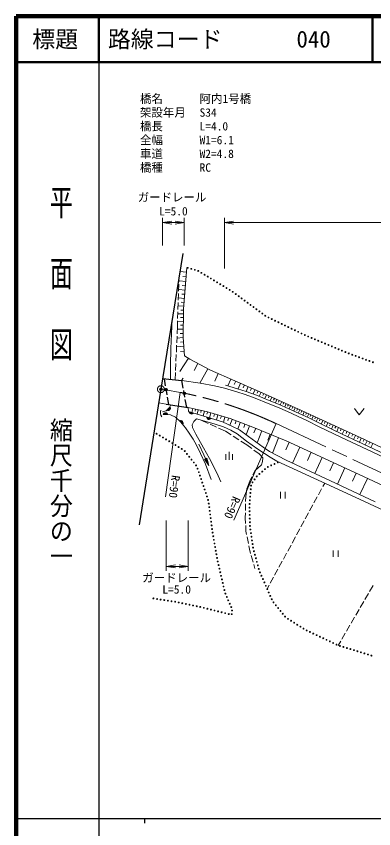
# Model space of a CAD drawing. Units: millimetres, scale not verified. Extents: x 40000 to 680000, y 20000 to 380000.
# Drawn here: x 40000 to 118009, y 202759 to 380000 of the extents above; entities that cross this region are included whole.
import ezdxf
from ezdxf.enums import TextEntityAlignment as Align

# ---------------------------------------------------------------- set-up
doc = ezdxf.new("R2010")
doc.units = ezdxf.units.MM
doc.header["$LTSCALE"] = 1000
doc.header["$PDMODE"] = 32
doc.header["$PDSIZE"] = 500
doc.linetypes.add('CHAIN', pattern=[18.5, 12, -1.5, 3.5, -1.5])
for name, color, linetype, lineweight in [('M-BMK', 2, 'CHAIN', 13), ('M-BMK-OTRS', 5, 'Continuous', 25), ('M-STR-HTXT', 7, 'Continuous', 13), ('M-STR-STR1', 1, 'Continuous', 25), ('M-TTL', 2, 'Continuous', 140), ('M-TTL-BAND', 7, 'Continuous', 25), ('M-TTL-LINE', 7, 'Continuous', 50), ('M-WORK', 1, 'Continuous', 13)]:
    doc.layers.add(name, color=color, linetype=linetype, lineweight=lineweight)
for name, color, linetype in [('M-BMK-HTXT', 7, 'Continuous'), ('M-OTRS', 6, 'Continuous'), ('M-TTL-TXT', 7, 'Continuous')]:
    doc.layers.add(name, color=color, linetype=linetype)
doc.styles.add('@ＭＳ ゴシック', font='')
doc.styles.add('ＭＳ ゴシック', font='')
doc.styles.get('@ＭＳ ゴシック').set_extended_font_data('@MS Gothic')
doc.styles.get('ＭＳ ゴシック').set_extended_font_data('MS Gothic')

# ---------------------------------------------------------------- blocks, each defined once
blk = doc.blocks.new('open_arrow')
at = {"color": 0, "linetype": 'Continuous', "lineweight": -2}
blk.add_lwpolyline([(7.5, 1.25), (0, 0), (7.5, -1.25)], dxfattribs=at)

msp = doc.modelspace()

# ---------------------------------------------------------------- linework, layer by layer
at = {"layer": 'M-BMK'}
for p, q in [((71561, 298642), (72669, 298536)), ((72669, 298536), (75792, 297947)), ((96696, 291131), (127123, 276949))]:
    msp.add_line(p, q, dxfattribs=at)
msp.add_circle((71561, 298642), 750, dxfattribs=at)
msp.add_arc((58554, 209614), 90000, 64.9252, 78.95772, dxfattribs=at)
at = {"layer": 'M-BMK-OTRS'}
for p, q in [((76331, 328260), (71561, 298642)), ((71561, 298642), (66791, 269023))]:
    msp.add_line(p, q, dxfattribs=at)
at = {"layer": 'M-OTRS'}
for p in [(71561, 298642), (72669, 298536), (76646, 297754)]:
    msp.add_point(p, dxfattribs=at)
at = {"layer": 'M-STR-HTXT'}
for p, q in [((71934, 330000), (71934, 336000)), ((71934, 335000), (76657, 335000)), ((76657, 330000), (76657, 336000)), ((85438, 325000), (85438, 336000)), ((85438, 335000), (215398, 335000)), ((75792, 297947), (72599, 275170)), ((96696, 291131), (87465, 270065)), ((72738, 270000), (72738, 259000)), ((77533, 270000), (77533, 259000)), ((72738, 260000), (77533, 260000))]:
    msp.add_line(p, q, dxfattribs=at)
at = {"layer": 'M-STR-STR1'}
for p, q in [((71934, 300955), (76140, 300553)), ((72242, 300925), (72521, 299361)), ((76140, 300553), (76414, 301088)), ((76445, 298867), (76140, 300553)), ((72609, 298869), (72873, 297392)), ((76801, 296898), (76534, 298375)), ((72961, 296900), (73240, 295335)), ((77195, 294720), (76890, 296406)), ((72738, 295413), (77533, 294667))]:
    msp.add_line(p, q, dxfattribs=at)
at = {"layer": 'M-TTL'}
for p, q in [((40000, 380000), (40000, 20000)), ((680000, 380000), (40000, 380000))]:
    msp.add_line(p, q, dxfattribs=at)
at = {"layer": 'M-TTL-BAND'}
for p, q in [((58000, 370000), (58000, 20000)), ((40000, 205000), (579000, 205000)), ((68000, 205000), (68000, 204000))]:
    msp.add_line(p, q, dxfattribs=at)
at = {"layer": 'M-TTL-LINE'}
for p, q in [((58000, 380000), (58000, 370000)), ((117750, 380000), (117750, 370000)), ((40000, 370000), (680000, 370000))]:
    msp.add_line(p, q, dxfattribs=at)
at = {"layer": 'M-WORK'}
for p, q in [((77234, 325181), (76474, 316082)), ((75489, 322047), (75531, 323294)), ((77151, 324184), (75708, 324305)), ((77066, 323174), (76345, 323234)), ((75422, 320048), (75472, 321547)), ((76982, 322164), (75615, 322278)), ((76902, 321207), (76219, 321264)), ((75354, 318049), (75405, 319548)), ((76822, 320251), (75528, 320359)), ((76746, 319345), (76099, 319399)), ((75287, 316050), (75337, 317549)), ((76671, 318438), (75445, 318541)), ((76599, 317580), (75986, 317631)), ((75219, 314051), (75270, 315550)), ((76527, 316722), (75366, 316819)), ((76472, 315909), (75889, 315914)), ((76474, 316082), (76414, 309908)), ((73738, 307522), (74021, 313913)), ((76464, 315093), (75288, 315105)), ((76456, 314270), (75868, 314275)), ((75097, 310744), (75160, 312304)), ((75160, 312304), (75202, 313551)), ((76448, 313446), (75213, 313458)), ((76440, 312581), (75822, 312587)), ((75017, 308746), (75077, 310245)), ((76431, 311717), (75137, 311729)), ((76423, 310810), (75775, 310817)), ((76414, 309904), (75059, 309802)), ((76486, 308956), (75808, 308905)), ((76414, 309908), (76714, 305952)), ((73685, 303819), (73738, 307522)), ((74936, 306747), (74996, 308246)), ((76558, 308007), (74982, 307888)), ((76641, 306904), (75853, 306845)), ((74855, 304749), (74916, 306248)), ((77552, 305407), (75682, 302529)), ((76714, 305952), (77912, 305173)), ((77912, 305173), (82408, 302775)), ((73675, 300788), (73685, 303819)), ((74775, 302751), (74835, 304249)), ((79653, 304244), (78845, 302730)), ((81772, 303114), (80091, 299962)), ((74692, 300691), (74755, 302251)), ((82408, 302775), (93018, 298159)), ((84040, 302065), (83328, 300427)), ((76140, 300553), (80163, 299940)), ((80163, 299940), (83280, 299354)), ((86845, 300845), (86199, 299359)), ((87885, 300392), (87562, 299649)), ((88925, 299940), (88398, 298728)), ((89774, 299571), (89510, 298965)), ((83280, 299354), (85438, 298848)), ((85438, 298848), (88104, 298087)), ((85630, 299521), (88310, 298756)), ((88104, 298087), (89934, 297483)), ((88310, 298756), (90157, 298147)), ((90157, 298147), (92404, 297374)), ((90622, 299201), (90163, 298145)), ((91362, 298880), (91132, 298351)), ((92101, 298558), (91693, 297619)), ((92759, 298272), (92555, 297802)), ((93018, 298159), (102249, 293963)), ((93414, 297979), (93021, 297115)), ((89934, 297483), (92154, 296720)), ((92154, 296720), (94942, 295548)), ((92404, 297374), (95205, 296196)), ((94019, 297704), (93822, 297272)), ((94624, 297429), (94247, 296599)), ((95205, 297165), (95016, 296750)), ((95205, 296196), (97259, 295393)), ((95786, 296901), (95426, 296110)), ((96340, 296649), (96160, 296254)), ((96894, 296397), (96561, 295666)), ((97406, 296165), (97240, 295799)), ((72738, 295413), (71086, 295689)), ((77533, 294667), (81763, 293702)), ((78508, 294445), (78312, 293584)), ((79111, 294307), (79013, 293877)), ((94942, 295548), (96985, 294748)), ((96985, 294748), (99152, 293754)), ((97259, 295393), (99443, 294390)), ((97918, 295932), (97602, 295235)), ((98406, 295710), (98248, 295362)), ((98893, 295489), (98575, 294788)), ((99384, 295266), (99224, 294916)), ((99443, 294390), (103859, 292378)), ((99874, 295043), (99554, 294340)), ((100366, 294819), (100206, 294468)), ((100858, 294595), (100538, 293891)), ((101351, 294371), (101191, 294019)), ((113784, 294438), (114834, 293038)), ((114834, 293038), (115884, 294438)), ((79713, 294170), (79497, 293221)), ((80378, 294018), (80269, 293544)), ((81042, 293866), (80803, 292820)), ((81774, 293698), (81619, 293185)), ((81763, 293702), (86678, 292223)), ((82493, 293482), (82168, 292402)), ((83249, 293255), (83086, 292715)), ((84005, 293027), (83678, 291939)), ((84766, 292798), (84603, 292254)), ((85528, 292569), (85191, 291449)), ((99152, 293754), (103556, 291747)), ((101844, 294147), (101524, 293442)), ((102338, 293923), (102177, 293570)), ((102249, 293963), (115076, 288089)), ((102831, 293697), (102509, 292993)), ((103323, 293471), (103162, 293119)), ((103816, 293246), (103495, 292544)), ((104307, 293021), (104147, 292670)), ((104798, 292796), (104467, 292072)), ((105305, 292564), (105139, 292202)), ((78739, 291613), (78420, 290891)), ((78420, 290891), (78455, 290275)), ((79319, 292158), (78739, 291613)), ((83200, 291125), (79319, 292158)), ((80368, 291878), (81874, 291196)), ((82329, 290990), (83695, 290371)), ((85251, 290432), (83200, 291125)), ((85025, 291526), (87209, 290527)), ((86312, 292333), (86144, 291773)), ((87087, 292070), (86607, 290787)), ((86678, 292223), (91593, 290385)), ((87985, 291734), (87745, 291093)), ((88883, 291399), (88338, 289943)), ((89902, 291017), (89630, 290289)), ((103556, 291747), (106131, 290450)), ((103859, 292378), (106441, 291078)), ((105812, 292332), (105463, 291570)), ((106345, 292088), (106170, 291707)), ((106441, 291078), (111097, 288836)), ((106878, 291844), (106512, 291044)), ((107437, 291587), (107254, 291188)), ((107997, 291331), (107621, 290510)), ((108572, 291068), (108384, 290657)), ((109147, 290805), (108760, 289961)), ((76940, 290198), (77757, 289074)), ((77757, 289074), (78596, 287756)), ((78455, 290275), (79207, 288854)), ((84151, 290164), (85656, 289482)), ((86850, 289739), (85251, 290432)), ((85656, 289482), (86923, 288667)), ((88209, 288913), (86850, 289739)), ((87209, 290527), (88701, 289755)), ((90233, 287342), (88209, 288913)), ((88701, 289755), (90699, 288343)), ((90921, 290636), (90196, 288698)), ((91593, 290385), (98906, 287388)), ((92269, 290108), (91877, 289151)), ((93610, 289559), (92542, 286953)), ((106131, 290450), (110798, 288204)), ((109737, 290534), (109544, 290113)), ((110327, 290264), (109930, 289398)), ((110933, 289986), (110735, 289553)), ((111539, 289709), (111132, 288820)), ((112161, 289424), (111958, 288980)), ((112784, 289139), (112374, 288244)), ((78596, 287756), (79355, 286437)), ((79207, 288854), (80894, 285826)), ((87343, 288396), (88605, 287585)), ((89025, 287314), (90292, 286499)), ((92737, 285530), (90233, 287342)), ((90699, 288343), (93843, 285972)), ((95433, 288811), (94899, 287508)), ((97257, 288064), (95887, 284721)), ((98906, 287388), (113851, 280475)), ((110798, 288204), (116566, 285526)), ((111097, 288836), (116863, 286160)), ((113410, 288852), (113205, 288404)), ((114037, 288565), (113624, 287663)), ((114668, 288276), (114462, 287825)), ((115298, 287984), (114871, 287085)), ((115076, 288089), (128203, 281855)), ((115927, 287685), (115714, 287235)), ((116557, 287386), (116135, 286498)), ((79355, 286437), (80194, 284599)), ((79817, 286687), (82049, 282033)), ((80894, 285826), (82173, 283535)), ((90292, 286499), (91434, 285673)), ((91840, 285380), (92982, 284554)), ((95428, 283825), (92737, 285530)), ((93843, 285972), (95282, 285039)), ((99584, 287074), (98825, 285435)), ((101879, 286013), (100258, 282508)), ((116566, 285526), (120162, 283821)), ((116863, 286160), (120462, 284454)), ((117178, 287091), (116968, 286647)), ((117800, 286796), (117382, 285914)), ((80194, 284599), (81273, 282321)), ((81573, 283621), (81108, 283399)), ((81521, 283596), (81679, 283267)), ((81566, 283618), (81586, 283575)), ((82049, 282033), (81573, 283621)), ((85753, 283257), (85753, 284482)), ((86453, 283257), (86453, 285007)), ((87153, 283257), (87153, 284482)), ((92982, 284554), (93782, 283701)), ((93782, 283701), (93755, 282902)), ((95282, 285039), (98878, 283148)), ((96867, 282946), (95428, 283825)), ((104332, 284878), (103521, 283126)), ((106785, 283743), (105162, 280236)), ((81108, 283399), (82049, 282033)), ((81115, 283402), (81135, 283359)), ((81160, 283423), (81318, 283094)), ((81205, 283445), (81501, 282829)), ((81250, 283467), (81683, 282563)), ((81273, 282321), (82552, 278964)), ((81295, 283488), (81866, 282298)), ((81386, 283532), (81956, 282341)), ((81431, 283553), (81864, 282650)), ((81476, 283575), (81771, 282958)), ((82173, 283535), (83771, 280418)), ((93515, 282156), (92769, 281517)), ((93755, 282902), (93515, 282156)), ((102275, 280468), (96867, 282946)), ((98878, 283148), (108602, 278646)), ((109240, 282608), (108429, 280854)), ((83771, 280418), (84677, 278446)), ((92130, 280877), (91657, 279942)), ((92769, 281517), (92130, 280877)), ((112079, 275966), (102275, 280468)), ((111696, 281472), (110070, 277957)), ((114155, 280331), (113338, 278576)), ((113851, 280475), (122523, 276439)), ((90958, 278560), (90318, 276935)), ((91431, 279495), (90958, 278560)), ((108602, 278646), (118353, 274070)), ((116613, 279188), (114970, 275657)), ((90318, 276935), (90079, 275230)), ((105926, 275626), (106643, 276944)), ((106882, 277383), (107304, 278159)), ((90079, 275230), (90053, 274148)), ((97639, 276231), (97639, 274831)), ((98689, 274831), (98689, 276231)), ((104970, 273869), (105687, 275187)), ((120097, 272236), (112079, 275966)), ((90041, 273648), (90006, 272149)), ((104014, 272113), (104731, 273430)), ((89994, 271649), (89969, 270567)), ((103058, 270356), (103775, 271673)), ((89969, 270567), (90035, 269378)), ((102103, 268599), (102820, 269917)), ((90062, 268879), (90129, 267690)), ((90129, 267690), (90273, 266940)), ((101147, 266842), (101864, 268160)), ((90367, 266449), (90649, 264976)), ((100191, 265085), (100908, 266403)), ((90744, 264485), (90888, 263734)), ((99235, 263329), (99952, 264646)), ((90888, 263734), (91144, 262838)), ((91281, 262357), (91693, 260915)), ((98279, 261572), (98996, 262889)), ((109170, 263486), (109170, 262086)), ((110220, 262086), (110220, 263486)), ((97323, 259815), (98040, 261133)), ((91831, 260434), (92087, 259538)), ((96368, 258058), (97084, 259376)), ((95412, 256301), (96129, 257619)), ((94751, 255086), (95173, 255862)), ((117849, 255802), (117093, 254506)), ((116841, 254074), (116086, 252778)), ((115834, 252346), (115078, 251050)), ((114827, 250618), (114071, 249323)), ((113819, 248891), (113064, 247595)), ((112812, 247163), (112057, 245867)), ((111805, 245435), (111049, 244139)), ((110798, 243707), (110245, 242760))]:
    msp.add_line(p, q, dxfattribs=at)
for points in [[(71913, 293723), (72713, 293954), (73459, 294629), (73714, 295262)], [(77533, 294667), (77597, 293803), (85025, 291526)], [(76940, 290198), (75847, 291530), (74764, 292542), (73627, 293075), (72082, 293128)]]:
    msp.add_lwpolyline(points, dxfattribs=at)
for centre in [(77426, 325124), (78194, 324900), (78961, 324675), (79725, 324441), (80410, 324027), (81094, 323613), (81779, 323199), (82463, 322785), (83148, 322371), (83832, 321957), (84517, 321543), (85201, 321129), (85886, 320715), (86570, 320301), (87247, 319875), (87892, 319402), (88537, 318929), (89182, 318455), (89827, 317982), (90472, 317509), (91117, 317035), (91762, 316562), (92407, 316089), (93052, 315615), (93697, 315142), (94342, 314669), (95037, 314279), (95758, 313932), (96478, 313584), (97199, 313236), (97919, 312889), (98640, 312541), (99360, 312193), (100081, 311846), (100801, 311498), (101522, 311150), (102242, 310803), (102963, 310455), (103697, 310137), (104435, 309829), (105173, 309520), (105911, 309211), (106649, 308902), (107387, 308594), (108125, 308285), (108863, 307976), (109601, 307668), (110339, 307359), (111077, 307050), (111815, 306741), (112558, 306444), (113309, 306170), (114061, 305896), (114812, 305621), (115564, 305347), (116315, 305072), (117066, 304798), (117818, 304523), (70635, 288931), (71321, 288519), (72006, 288106), (72691, 287694), (73377, 287281), (74062, 286868), (74746, 286453), (75425, 286031), (76104, 285608), (76760, 285159), (77256, 284532), (77753, 283904), (78249, 283276), (78745, 282649), (79241, 282021), (95628, 282023), (96358, 282351), (97087, 282679), (79580, 281309), (79834, 280550), (93067, 280153), (93670, 280679), (94273, 281204), (94899, 281694), (80089, 279792), (80343, 279033), (80597, 278275), (91543, 278318), (92005, 278971), (92467, 279624), (80851, 277516), (81105, 276757), (91163, 276815), (91227, 277612), (81360, 275999), (81614, 275240), (91037, 275220), (91100, 276017), (81868, 274482), (82010, 273697), (82113, 272904), (90910, 273625), (90973, 274422), (82216, 272111), (82319, 271317), (90888, 272826), (90911, 272027), (90934, 271227), (82423, 270524), (82526, 269731), (90957, 270427), (90980, 269628), (82629, 268938), (82732, 268144), (91003, 268828), (91088, 268034), (82844, 267352), (82983, 266564), (83122, 265777), (91206, 267243), (91325, 266451), (83261, 264989), (83400, 264201), (91443, 265660), (91561, 264869), (91679, 264078), (83539, 263413), (83678, 262625), (91871, 263302), (92081, 262530), (83817, 261837), (83975, 261053), (92290, 261758), (92500, 260986), (84155, 260274), (84334, 259494), (84514, 258715), (92710, 260214), (92920, 259442), (93179, 258687), (84693, 257935), (84872, 257155), (93499, 257954), (93819, 257221), (85052, 256376), (85231, 255596), (94139, 256488), (94459, 255755), (85411, 254816), (85630, 254050), (94779, 255021), (95099, 254288), (95419, 253555), (69926, 252999), (70717, 252878), (71507, 252756), (72298, 252634), (73089, 252513), (73879, 252391), (74670, 252269), (75454, 252110), (76238, 251948), (77021, 251786), (77804, 251624), (85952, 253318), (86273, 252585), (86595, 251853), (95739, 252822), (96140, 252138), (78588, 251462), (79371, 251300), (80155, 251138), (80934, 250958), (81709, 250761), (82485, 250565), (83260, 250369), (84036, 250173), (84812, 249976), (86916, 251120), (87089, 250364), (96645, 251517), (97150, 250897), (97655, 250276), (85587, 249780), (86363, 249584), (87012, 249567), (98160, 249656), (98665, 249035), (99296, 248557), (99972, 248129), (100647, 247700), (101323, 247272), (101999, 246844), (102675, 246415), (103371, 246025), (104094, 245682), (104816, 245338), (105539, 244995), (106261, 244652), (106984, 244309), (107707, 243965), (108429, 243622), (109152, 243279), (109875, 242936), (110618, 242646), (111383, 242412), (112148, 242178), (112913, 241945), (113678, 241711), (114443, 241477), (115209, 241244), (115974, 241010), (116739, 240776), (117504, 240543)]:
    msp.add_circle(centre, 100, dxfattribs=at)
for centre, radius, start, end in [((73133, 294486), 512, 234.81798, 29.45721), ((73133, 294486), 410, 238.06327, 26.21191), ((73133, 294486), 308, 243.59772, 20.67747), ((73133, 294486), 205, 255.42098, 8.85421), ((72979, 293553), 1516, 159.93513, 216.98745), ((72585, 292998), 512, 10.70545, 165.34468), ((72585, 292998), 410, 13.95075, 162.09939), ((72585, 292998), 308, 19.48519, 156.56494), ((72585, 292998), 205, 31.30846, 144.74168), ((78235, 293725), 512, 175.63914, 330.27838), ((78235, 293725), 410, 178.88444, 327.03308), ((78235, 293725), 308, 184.41889, 321.49863), ((78235, 293725), 205, 196.24215, 309.67537), ((82060, 292553), 512, 175.63914, 330.27838), ((82060, 292553), 410, 178.88444, 327.03308), ((82060, 292553), 308, 184.41889, 321.49863), ((82060, 292553), 205, 196.24215, 309.67537), ((75902, 291286), 512, 322.03214, 116.67137), ((75902, 291286), 410, 325.27743, 113.42607), ((75902, 291286), 308, 330.81188, 107.89162), ((75902, 291286), 205, 342.63514, 96.06836)]:
    msp.add_arc(centre, radius, start, end, dxfattribs=at)

# ---------------------------------------------------------------- block references
at = {"layer": 'M-STR-HTXT', "xscale": 267, "yscale": 267}
for p in [(71934, 335000), (85438, 335000), (72738, 260000)]:
    msp.add_blockref('open_arrow', p, dxfattribs=at)
at = {"layer": 'M-STR-HTXT', "xscale": 267, "yscale": 267, "rotation": 180}
for p in [(76657, 335000), (77533, 260000)]:
    msp.add_blockref('open_arrow', p, dxfattribs=at)

# ---------------------------------------------------------------- texts
at = {"layer": 'M-BMK-HTXT', "style": 'ＭＳ ゴシック'}
for s, p in [('橋名', (67000, 362000)), ('阿内1号橋', (80000, 362000)), ('架設年月', (67000, 359000)), ('S34', (80000, 359000)), ('橋長', (67000, 356000)), ('L=4.0', (80000, 356000)), ('全幅', (67000, 353000)), ('W1=6.1', (80000, 353000)), ('車道', (67000, 350000)), ('W2=4.8', (80000, 350000)), ('橋種', (67000, 347000)), ('RC', (80000, 347000))]:
    msp.add_text(s, height=1833, dxfattribs=at).set_placement(p, align=Align.MIDDLE_LEFT)
at = {"layer": 'M-STR-HTXT', "style": 'ＭＳ ゴシック'}
for p in [(74000, 340500), (75000, 257500)]:
    msp.add_text('ガードレール', height=1833, dxfattribs=at).set_placement(p, align=Align.MIDDLE_CENTER)
for p in [(74296, 336000), (75000, 253500)]:
    msp.add_text('L=5.0', height=1833, dxfattribs=at).set_placement(p, align=Align.BOTTOM_CENTER)
for rotation, p in [(262.019, (74503, 277381)), (246.337, (87130, 272813))]:
    msp.add_text('R=90', height=1833, rotation=rotation, dxfattribs=at).set_placement(p, align=Align.MIDDLE_CENTER)
at = {"layer": 'M-TTL-BAND', "style": '@ＭＳ ゴシック'}
for s, width, p in [('平  面  図', 1.55, (49777, 323975)), ('縮尺千分の一', 1.1, (49777, 276030))]:
    msp.add_text(s, height=3666, rotation=270, dxfattribs=dict(at, width=width)).set_placement(p, align=Align.MIDDLE_CENTER)
at = {"layer": 'M-TTL-TXT', "style": 'ＭＳ ゴシック'}
msp.add_text('標題', height=3666, dxfattribs=at).set_placement((48500, 375000), align=Align.MIDDLE_CENTER)
for s, p in [('路線コード', (60000, 375000)), ('040', (101142, 375000))]:
    msp.add_text(s, height=3666, dxfattribs=at).set_placement(p, align=Align.MIDDLE_LEFT)

doc.saveas('drawing.dxf')
